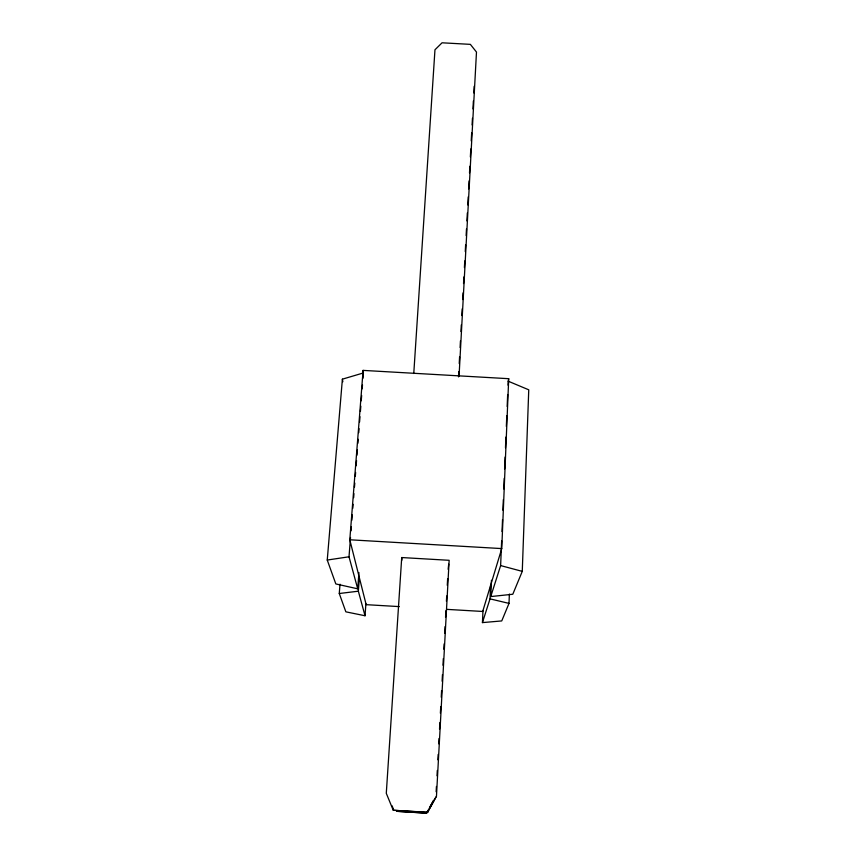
<?xml version="1.0" encoding="UTF-8"?>
<svg xmlns="http://www.w3.org/2000/svg" width="856" height="856" viewBox="0 0 856 856"><rect width="100%" height="100%" fill="white"/><g stroke="black" fill="none" stroke-linecap="round" stroke-linejoin="round"><path stroke-width="1.28" d="M491.451 580.293L490.745 596.568L512.798 594.246L522.267 571.369L528.751 389.812L508.207 381.198L508.71 378.694L363.105 370.391L349.794 539.783L366.165 604.668L399.271 606.604M482.987 610.51L482.442 622.601L501.744 620.932L509.01 603.394L509.374 594.053M490.745 596.568L500.632 565.581L501.648 540.874M502.033 531.565L502.526 519.592M502.911 510.272L503.339 499.626M503.777 488.979L504.216 478.333M504.601 469.024L505.094 457.05M505.479 447.731L505.907 437.084M506.345 426.438L506.784 415.791M507.169 406.482L507.661 394.509M508.047 385.189L508.207 381.198M446.939 609.376L482.698 611.462L501.755 548.589L508.71 378.694M482.442 622.601L490.017 598.868L490.595 585.386M436.143 791.779L436.432 786.45M437.009 775.793L437.298 770.464M437.865 759.807L438.154 754.478M438.732 743.821L439.021 738.493M439.524 729.173L439.877 722.507M440.38 713.187L440.744 706.532M441.247 697.201L441.6 690.546M442.103 681.216L442.466 674.56M442.969 665.23L443.322 658.574M443.825 649.244L444.114 643.915M444.692 633.258L445.045 626.603M445.548 617.272L445.912 610.617M446.415 601.287L446.704 595.958M447.271 585.301L447.635 578.645M458.506 376.875L458.795 371.547M459.233 363.543L459.586 356.877M460.089 347.547L460.453 340.881M460.956 331.55L461.309 324.884M461.812 315.554L462.176 308.888M462.679 299.557L463.032 292.891M463.535 283.561L463.899 276.905M464.401 267.564L464.765 260.909M465.268 251.578L465.621 244.912M466.124 235.582L466.488 228.916M466.916 220.912L467.344 212.919M467.783 204.916L468.211 196.923M468.639 188.919L469.067 180.926M469.505 172.923L469.858 166.267M470.361 156.937L470.8 148.933M471.228 140.94L471.656 132.937M472.084 124.944L472.448 118.278M472.951 108.947L473.379 100.944M473.817 92.951L474.171 86.285M459.062 376.094L476.482 52.066L470.361 44.362L442.049 42.8L434.966 49.776L413.769 373.505M401.721 557.545L386.291 793.319L393.246 810.258L427.465 812.451L436.464 796.294L449.154 560.306L401.721 557.545L401.903 560.156M340.014 584.199L339.265 593.508L345.856 611.837L365.031 615.753L365.908 603.683M363.105 370.391L363.425 372.938L342.389 379.165L327.249 560.049L335.83 583.942L357.712 588.821L358.942 572.589M365.031 615.753L358.354 591.196L359.37 577.757M357.712 588.821L349.013 556.785L350.521 537.461M351.046 530.827L351.356 526.847M351.88 520.213L352.298 514.905M352.811 508.271L353.121 504.291M353.646 497.657L353.956 493.677M354.48 487.043L354.791 483.062M355.315 476.428L355.625 472.448M356.139 465.814L356.556 460.507M356.973 455.199L357.391 449.892M357.915 443.258L358.225 439.278M358.75 432.644L359.06 428.663M359.574 422.029L359.991 416.722M360.408 411.415L360.825 406.108M361.243 400.801L361.66 395.493M362.184 388.859L362.495 384.879M363.008 378.245L363.329 374.265M448.137 569.326L448.715 564.168M427.936 810.771L426.663 813.082L396.767 811.306L426.513 813.2L428.342 809.851M430.172 806.502L433.222 800.927M427.465 812.451L435.865 797.107M429.198 808.46L433.66 800.349M327.249 560.049L349.013 556.785M339.265 593.508L358.354 591.196M349.794 539.783L501.755 548.589M393.246 810.258L427.668 812.301M490.017 598.868L509.01 603.394M500.632 565.581L522.267 571.369M392.101 805.828L393.471 809.305M342.389 379.165L342.849 381.765"/></g></svg>
